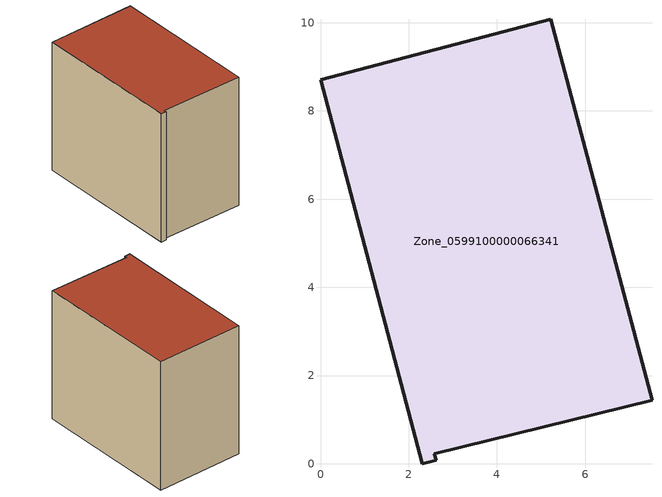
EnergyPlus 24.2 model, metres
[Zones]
Zone_0599100000066341
 floor ground (C_G): 7.51,1.44 2.57,0.23 2.62,0.08 2.3,0 0,8.71 5.22,10.08 z0
 wall outside (C_F): 7.51,1.44 5.22,10.08 0,8.71 2.3,0 2.62,0.08 2.57,0.23 7.51,1.44 z0:8.14
 roof outside (C_R): 2.57,0.23 7.51,1.44 5.22,10.08 0,8.71 2.3,0 2.62,0.08 z8.14
[BUILDING]
Pand.0599100000066341: North Axis=0; Terrain=City; Loads Convergence Tolerance Value=0.04; Temperature Convergence Tolerance Value=0.4; Solar Distribution=FullExterior; Maximum Number of Warmup Days=25; Minimum Number of Warmup Days=1
[Site:Location]
Rotterdam.The.Hague.AP_ZH_NLD Design_Conditions: Latitude=51.96; Longitude=4.45; Time Zone=1; Elevation=-4.5
[SITE:GROUNDTEMPERATURE:BUILDINGSURFACE]
18, 18, 18, 18, 18, 18, 18, 18, 18, 18, 18, 18
[MATERIAL] Thermal Absorptance=0.9; Solar Absorptance=0.7; Visible Absorptance=0.7
Name | Roughness | Thickness | Conductivity | Density | Specific Heat
G.TI.1975-1991 | MediumSmooth | 0.15 | 0.288461 | 540 | 1210
F.TI.1975-1991 | Rough | 0.3 | 0.230769 | 1920 | 840
R.TI.1975-1991 | MediumRough | 0.2 | 0.153846 | 1500 | 1000
[CONSTRUCTION]
C_G: G.TI.1975-1991
C_F: F.TI.1975-1991
C_R: R.TI.1975-1991
[ZONE]
Zone_0599100000066341: Type=1; Multiplier=1; Ceiling Height=Autocalculate; Volume=Autocalculate; Floor Area=autocalculate; Part of Total Floor Area=Yes
[ZONEINFILTRATION:DESIGNFLOWRATE]
Infil_Zone_0599100000066341: Zone or ZoneList or Space or SpaceList=Zone_0599100000066341; Schedule=AlwaysOn; Design Flow Rate Calculation Method=Flow/Area; Flow Rate per Floor Area=0.003; Constant Term Coefficient=1; Temperature Term Coefficient=0; Velocity Term Coefficient=0; Velocity Squared Term Coefficient=0
[HVACTEMPLATE:ZONE:IDEALLOADSAIRSYSTEM]
Zone_0599100000066341: Maximum Heating Supply Air Temperature=50; Minimum Cooling Supply Air Temperature=13; Maximum Heating Supply Air Humidity Ratio=0.0156; Minimum Cooling Supply Air Humidity Ratio=0.0077; Heating Limit=NoLimit; Cooling Limit=NoLimit; Dehumidification Control Type=ConstantSensibleHeatRatio; Cooling Sensible Heat Ratio=0.7; Dehumidification Setpoint=60; Humidification Control Type=None; Humidification Setpoint=30; Outdoor Air Method=None; Outdoor Air Flow Rate per Person=0.00944; Outdoor Air Flow Rate per Zone Floor Area=0; Outdoor Air Flow Rate per Zone=0; Demand Controlled Ventilation Type=None; Outdoor Air Economizer Type=NoEconomizer; Heat Recovery Type=None; Sensible Heat Recovery Effectiveness=0.7; Latent Heat Recovery Effectiveness=0.65
[ZONECONTROL:THERMOSTAT]
ThermostatControl_Zone_0599100000066341: Zone or ZoneList=Zone_0599100000066341; Control Type Schedule=DualSetpointControlType; Control 1=Thermostat_Zone_0599100000066341; Temperature Difference Between Cutout And Setpoint=0
[THERMOSTATSETPOINT:DUALSETPOINT]
Thermostat_Zone_0599100000066341: Heating Setpoint Temperature Schedule=HeatingSetpoint_Zone_0599100000066341; Cooling Setpoint Temperature Schedule=CoolingSetpoint_Zone_0599100000066341
[SCHEDULE:COMPACT]
HeatingSetpoint_Zone_0599100000066341: Through: 12/31, For: AllDays, Until: 24:00, 21
CoolingSetpoint_Zone_0599100000066341: Through: 12/31, For: AllDays, Until: 24:00, 24
DualSetpointControlType: Through: 12/31, For: AllDays, Until: 24:00, 4
AlwaysOn: Through: 12/31, For: AllDays, Until: 24:00, 1
